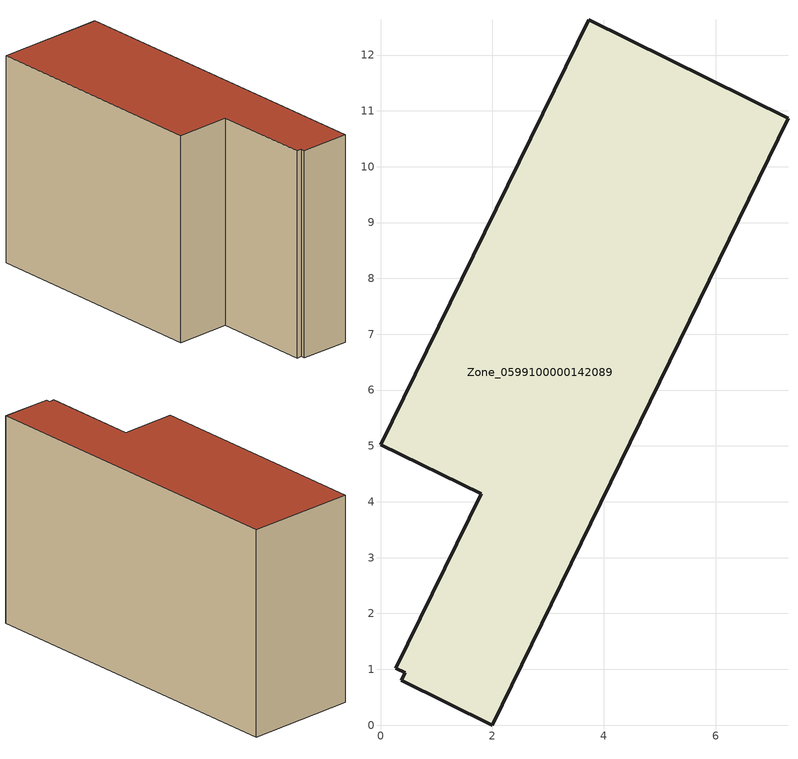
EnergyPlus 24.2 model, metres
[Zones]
Zone_0599100000142089
 floor ground (C_G): 7.3,10.87 2,0 0.37,0.8 0.44,0.94 0.28,1.02 1.8,4.14 0,5.02 3.73,12.63 z0
 wall outside (C_F): 2,0 7.3,10.87 3.73,12.63 0,5.02 1.8,4.14 0.28,1.02 0.44,0.94 0.37,0.8 2,0 z0:7.53
 roof outside (C_R): 0.28,1.02 0.44,0.94 0.37,0.8 2,0 7.3,10.87 3.73,12.63 0,5.02 1.8,4.14 z7.53
[BUILDING]
Pand.0599100000142089: North Axis=0; Terrain=City; Loads Convergence Tolerance Value=0.04; Temperature Convergence Tolerance Value=0.4; Solar Distribution=FullExterior; Maximum Number of Warmup Days=25; Minimum Number of Warmup Days=1
[Site:Location]
Rotterdam.The.Hague.AP_ZH_NLD Design_Conditions: Latitude=51.96; Longitude=4.45; Time Zone=1; Elevation=-4.5
[SITE:GROUNDTEMPERATURE:BUILDINGSURFACE]
18, 18, 18, 18, 18, 18, 18, 18, 18, 18, 18, 18
[MATERIAL] Thermal Absorptance=0.9; Solar Absorptance=0.7; Visible Absorptance=0.7
Name | Roughness | Thickness | Conductivity | Density | Specific Heat
G.TI.1946 | MediumSmooth | 0.15 | 1 | 540 | 1210
F.TI.1946 | Rough | 0.3 | 0.857143 | 1920 | 840
R.TI.1946 | MediumRough | 0.2 | 0.1 | 1500 | 1000
[CONSTRUCTION]
C_G: G.TI.1946
C_F: F.TI.1946
C_R: R.TI.1946
[ZONE]
Zone_0599100000142089: Type=1; Multiplier=1; Ceiling Height=Autocalculate; Volume=Autocalculate; Floor Area=autocalculate; Part of Total Floor Area=Yes
[ZONEINFILTRATION:DESIGNFLOWRATE]
Infil_Zone_0599100000142089: Zone or ZoneList or Space or SpaceList=Zone_0599100000142089; Schedule=AlwaysOn; Design Flow Rate Calculation Method=Flow/Area; Flow Rate per Floor Area=0.003; Constant Term Coefficient=1; Temperature Term Coefficient=0; Velocity Term Coefficient=0; Velocity Squared Term Coefficient=0
[HVACTEMPLATE:ZONE:IDEALLOADSAIRSYSTEM]
Zone_0599100000142089: Maximum Heating Supply Air Temperature=50; Minimum Cooling Supply Air Temperature=13; Maximum Heating Supply Air Humidity Ratio=0.0156; Minimum Cooling Supply Air Humidity Ratio=0.0077; Heating Limit=NoLimit; Cooling Limit=NoLimit; Dehumidification Control Type=ConstantSensibleHeatRatio; Cooling Sensible Heat Ratio=0.7; Dehumidification Setpoint=60; Humidification Control Type=None; Humidification Setpoint=30; Outdoor Air Method=None; Outdoor Air Flow Rate per Person=0.00944; Outdoor Air Flow Rate per Zone Floor Area=0; Outdoor Air Flow Rate per Zone=0; Demand Controlled Ventilation Type=None; Outdoor Air Economizer Type=NoEconomizer; Heat Recovery Type=None; Sensible Heat Recovery Effectiveness=0.7; Latent Heat Recovery Effectiveness=0.65
[ZONECONTROL:THERMOSTAT]
ThermostatControl_Zone_0599100000142089: Zone or ZoneList=Zone_0599100000142089; Control Type Schedule=DualSetpointControlType; Control 1=Thermostat_Zone_0599100000142089; Temperature Difference Between Cutout And Setpoint=0
[THERMOSTATSETPOINT:DUALSETPOINT]
Thermostat_Zone_0599100000142089: Heating Setpoint Temperature Schedule=HeatingSetpoint_Zone_0599100000142089; Cooling Setpoint Temperature Schedule=CoolingSetpoint_Zone_0599100000142089
[SCHEDULE:COMPACT]
HeatingSetpoint_Zone_0599100000142089: Through: 12/31, For: AllDays, Until: 24:00, 21
CoolingSetpoint_Zone_0599100000142089: Through: 12/31, For: AllDays, Until: 24:00, 24
DualSetpointControlType: Through: 12/31, For: AllDays, Until: 24:00, 4
AlwaysOn: Through: 12/31, For: AllDays, Until: 24:00, 1
